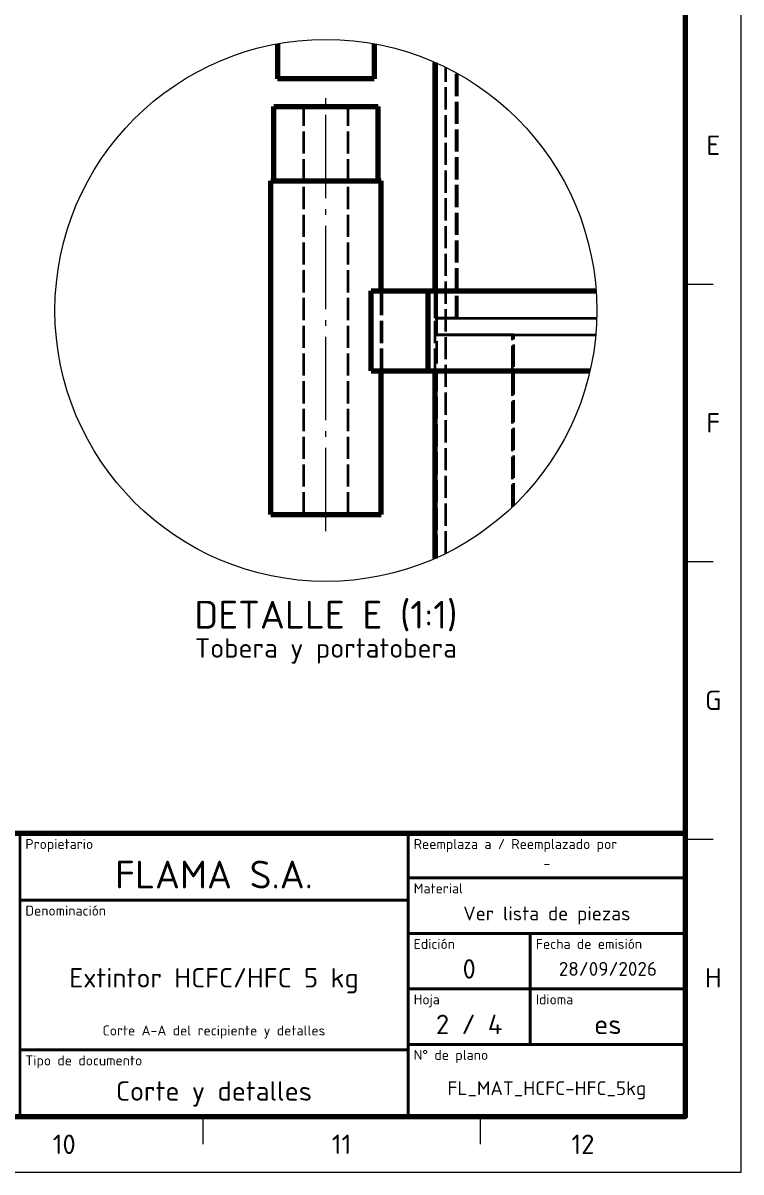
# Model space of a CAD drawing. Header units: millimetres. Extents: x 0 to 2382, y 0 to 420.
# Drawn here: x 1118.6 to 1248, y 0 to 207 of the extents above; entities that cross this region are included whole.
import ezdxf
from ezdxf.enums import TextEntityAlignment as Align

# ---------------------------------------------------------------- set-up
doc = ezdxf.new("R2010")
doc.units = ezdxf.units.MM
doc.linetypes.add('IRAM-E-TRAZOS', pattern=[5, 4, -1])
doc.linetypes.add('IRAM-F-TRAZO-PUNTO', pattern=[20, 15, -2, 1, -2])
for name, color, linetype, lineweight in [('01-VISIBLE', 7, 'CONTINUOUS', 70), ('02-OCULTA', 4, 'IRAM-E-TRAZOS', 35), ('03-EJE', 1, 'IRAM-F-TRAZO-PUNTO', 18), ('06-TEXTO', 7, 'CONTINUOUS', 25), ('07-RECUADRO', 7, 'CONTINUOUS', 70), ('08-FINA', 5, 'CONTINUOUS', 18), ('10-ROTULO', 7, 'CONTINUOUS', 35), ('11-TEXTO-ROTULO', 7, 'CONTINUOUS', 25)]:
    doc.layers.add(name, color=color, linetype=linetype, lineweight=lineweight)
doc.styles.add('ISO3098', font='isocpeur.ttf')

msp = doc.modelspace()

# ---------------------------------------------------------------- linework, layer by layer
at = {"layer": '01-VISIBLE'}
for points in [[(1164.467, 203.299), (1164.467, 197)], [(1181.867, 203.299), (1181.867, 197)], [(1192.867, 158.775), (1192.867, 199.932)], [(1181.867, 197), (1181.355, 197), (1180.843, 197), (1180.331, 197), (1179.82, 197), (1179.308, 197), (1178.796, 197), (1178.284, 197), (1177.773, 197), (1177.261, 197), (1176.749, 197), (1176.237, 197), (1175.725, 197), (1175.214, 197), (1174.702, 197), (1174.19, 197), (1173.678, 197), (1173.167, 197), (1172.655, 197), (1172.143, 197), (1171.631, 197), (1171.12, 197), (1170.608, 197), (1170.096, 197), (1169.584, 197), (1169.073, 197), (1168.561, 197), (1168.049, 197), (1167.537, 197), (1167.025, 197), (1166.514, 197), (1166.002, 197), (1165.49, 197), (1164.978, 197), (1164.467, 197)], [(1163.767, 192), (1164.275, 192), (1164.783, 192), (1165.291, 192), (1165.799, 192), (1166.307, 192), (1166.815, 192), (1167.323, 192), (1167.832, 192), (1168.34, 192), (1168.848, 192), (1169.356, 192), (1169.864, 192), (1170.372, 192), (1170.88, 192), (1171.388, 192), (1171.896, 192), (1172.405, 192), (1172.913, 192), (1173.421, 192), (1173.929, 192), (1174.437, 192), (1174.945, 192), (1175.453, 192), (1175.961, 192), (1176.469, 192), (1176.977, 192), (1177.486, 192), (1177.994, 192), (1178.502, 192), (1179.01, 192), (1179.518, 192), (1180.026, 192), (1180.534, 192), (1181.042, 192), (1181.55, 192), (1182.059, 192), (1182.567, 192)], [(1163.767, 178.6), (1163.767, 192)], [(1182.567, 178.6), (1182.567, 192)], [(1163.217, 178.6), (1163.727, 178.6), (1164.237, 178.6), (1164.747, 178.6), (1165.258, 178.6), (1165.768, 178.6), (1166.278, 178.6), (1166.788, 178.6), (1167.299, 178.6), (1167.809, 178.6), (1168.319, 178.6), (1168.829, 178.6), (1169.34, 178.6), (1169.85, 178.6), (1170.36, 178.6), (1170.871, 178.6), (1171.381, 178.6), (1171.891, 178.6), (1172.401, 178.6), (1172.912, 178.6), (1173.422, 178.6), (1173.932, 178.6), (1174.442, 178.6), (1174.953, 178.6), (1175.463, 178.6), (1175.973, 178.6), (1176.483, 178.6), (1176.994, 178.6), (1177.504, 178.6), (1178.014, 178.6), (1178.524, 178.6), (1179.035, 178.6), (1179.545, 178.6), (1180.055, 178.6), (1180.565, 178.6), (1181.076, 178.6), (1181.586, 178.6), (1182.096, 178.6), (1182.606, 178.6), (1183.117, 178.6)], [(1163.217, 118.5), (1163.217, 178.6)], [(1183.117, 158.775), (1183.117, 178.6)], [(1181.353, 158.775), (1191.597, 158.775)], [(1181.353, 144.375), (1181.353, 158.775)], [(1191.597, 158.775), (1192.098, 158.775), (1192.599, 158.775), (1193.1, 158.775), (1193.602, 158.775), (1194.103, 158.775), (1194.604, 158.775), (1195.105, 158.775), (1195.606, 158.775), (1196.108, 158.775), (1196.609, 158.775), (1197.11, 158.775), (1197.611, 158.775), (1198.112, 158.775), (1198.613, 158.775), (1199.115, 158.775), (1199.616, 158.775), (1200.117, 158.775), (1200.618, 158.775), (1201.119, 158.775), (1201.621, 158.775), (1202.122, 158.775), (1202.623, 158.775), (1203.124, 158.775), (1203.625, 158.775), (1204.127, 158.775), (1204.628, 158.775), (1205.129, 158.775), (1205.63, 158.775), (1206.131, 158.775), (1206.632, 158.775), (1207.134, 158.775), (1207.635, 158.775), (1208.136, 158.775), (1208.637, 158.775), (1209.138, 158.775), (1209.64, 158.775), (1210.141, 158.775), (1210.642, 158.775), (1211.143, 158.775), (1211.644, 158.775), (1212.145, 158.775), (1212.647, 158.775), (1213.148, 158.775), (1213.649, 158.775), (1214.15, 158.775), (1214.651, 158.775), (1215.153, 158.775), (1215.654, 158.775), (1216.155, 158.775), (1216.656, 158.775), (1217.157, 158.775), (1217.659, 158.775), (1218.16, 158.775), (1218.661, 158.775), (1219.162, 158.775), (1219.663, 158.775), (1220.164, 158.775), (1220.666, 158.775), (1221.167, 158.775), (1221.668, 158.775), (1221.872, 158.775)], [(1191.597, 144.375), (1191.597, 158.775)], [(1181.353, 144.375), (1191.597, 144.375)], [(1183.117, 118.5), (1183.117, 144.375)], [(1191.597, 144.375), (1192.098, 144.375), (1192.599, 144.375), (1193.1, 144.375), (1193.602, 144.375), (1194.103, 144.375), (1194.604, 144.375), (1195.105, 144.375), (1195.606, 144.375), (1196.108, 144.375), (1196.609, 144.375), (1197.11, 144.375), (1197.611, 144.375), (1198.112, 144.375), (1198.613, 144.375), (1199.115, 144.375), (1199.616, 144.375), (1200.117, 144.375), (1200.618, 144.375), (1201.119, 144.375), (1201.621, 144.375), (1202.122, 144.375), (1202.623, 144.375), (1203.124, 144.375), (1203.625, 144.375), (1204.127, 144.375), (1204.628, 144.375), (1205.129, 144.375), (1205.63, 144.375), (1206.131, 144.375), (1206.632, 144.375), (1207.134, 144.375), (1207.635, 144.375), (1208.136, 144.375), (1208.637, 144.375), (1209.138, 144.375), (1209.64, 144.375), (1210.141, 144.375), (1210.642, 144.375), (1211.143, 144.375), (1211.644, 144.375), (1212.145, 144.375), (1212.647, 144.375), (1213.148, 144.375), (1213.649, 144.375), (1214.15, 144.375), (1214.651, 144.375), (1215.153, 144.375), (1215.654, 144.375), (1216.155, 144.375), (1216.656, 144.375), (1217.157, 144.375), (1217.659, 144.375), (1218.16, 144.375), (1218.661, 144.375), (1219.162, 144.375), (1219.663, 144.375), (1220.164, 144.375), (1220.666, 144.375), (1220.772, 144.375)], [(1192.867, 110.568), (1192.867, 144.375)], [(1163.217, 118.5), (1163.727, 118.5), (1164.237, 118.5), (1164.747, 118.5), (1165.258, 118.5), (1165.768, 118.5), (1166.278, 118.5), (1166.788, 118.5), (1167.299, 118.5), (1167.809, 118.5), (1168.319, 118.5), (1168.829, 118.5), (1169.34, 118.5), (1169.85, 118.5), (1170.36, 118.5), (1170.871, 118.5), (1171.381, 118.5), (1171.891, 118.5), (1172.401, 118.5), (1172.912, 118.5), (1173.422, 118.5), (1173.932, 118.5), (1174.442, 118.5), (1174.953, 118.5), (1175.463, 118.5), (1175.973, 118.5), (1176.483, 118.5), (1176.994, 118.5), (1177.504, 118.5), (1178.014, 118.5), (1178.524, 118.5), (1179.035, 118.5), (1179.545, 118.5), (1180.055, 118.5), (1180.565, 118.5), (1181.076, 118.5), (1181.586, 118.5), (1182.096, 118.5), (1182.606, 118.5), (1183.117, 118.5)]]:
    msp.add_lwpolyline(points, dxfattribs=at)
at = {"layer": '02-OCULTA'}
for points in [[(1193.167, 110.703), (1193.167, 199.797)], [(1193.167, 153.857), (1193.167, 199.797)], [(1194.767, 111.457), (1194.767, 199.043)], [(1164.467, 197), (1164.978, 197), (1165.49, 197), (1166.002, 197), (1166.514, 197), (1167.025, 197), (1167.537, 197), (1168.049, 197), (1168.561, 197), (1169.073, 197), (1169.584, 197), (1170.096, 197), (1170.608, 197), (1171.12, 197), (1171.631, 197), (1172.143, 197), (1172.655, 197), (1173.167, 197), (1173.678, 197), (1174.19, 197), (1174.702, 197), (1175.214, 197), (1175.725, 197), (1176.237, 197), (1176.749, 197), (1177.261, 197), (1177.773, 197), (1178.284, 197), (1178.796, 197), (1179.308, 197), (1179.82, 197), (1180.331, 197), (1180.843, 197), (1181.355, 197), (1181.867, 197)], [(1196.626, 153.857), (1196.626, 198.076)], [(1196.911, 153.857), (1196.911, 197.919)], [(1182.567, 192), (1182.059, 192), (1181.55, 192), (1181.042, 192), (1180.534, 192), (1180.026, 192), (1179.518, 192), (1179.01, 192), (1178.502, 192), (1177.994, 192), (1177.486, 192), (1176.977, 192), (1176.469, 192), (1175.961, 192), (1175.453, 192), (1174.945, 192), (1174.437, 192), (1173.929, 192), (1173.421, 192), (1172.913, 192), (1172.405, 192), (1171.896, 192), (1171.388, 192), (1170.88, 192), (1170.372, 192), (1169.864, 192), (1169.356, 192), (1168.848, 192), (1168.34, 192), (1167.832, 192), (1167.323, 192), (1166.815, 192), (1166.307, 192), (1165.799, 192), (1165.291, 192), (1164.783, 192), (1164.275, 192), (1163.767, 192)], [(1177.167, 192), (1176.667, 192), (1176.167, 192), (1175.667, 192), (1175.167, 192), (1174.667, 192), (1174.167, 192), (1173.667, 192), (1173.167, 192), (1172.667, 192), (1172.167, 192), (1171.667, 192), (1171.167, 192), (1170.667, 192), (1170.167, 192), (1169.667, 192), (1169.167, 192)], [(1169.167, 192), (1169.667, 192), (1170.167, 192), (1170.667, 192), (1171.167, 192), (1171.667, 192), (1172.167, 192), (1172.667, 192), (1173.167, 192), (1173.667, 192), (1174.167, 192), (1174.667, 192), (1175.167, 192), (1175.667, 192), (1176.167, 192), (1176.667, 192), (1177.167, 192)], [(1169.167, 118.5), (1169.167, 192)], [(1177.167, 118.5), (1177.167, 192)], [(1183.117, 178.6), (1182.606, 178.6), (1182.096, 178.6), (1181.586, 178.6), (1181.076, 178.6), (1180.565, 178.6), (1180.055, 178.6), (1179.545, 178.6), (1179.035, 178.6), (1178.524, 178.6), (1178.014, 178.6), (1177.504, 178.6), (1176.994, 178.6), (1176.483, 178.6), (1175.973, 178.6), (1175.463, 178.6), (1174.953, 178.6), (1174.442, 178.6), (1173.932, 178.6), (1173.422, 178.6), (1172.912, 178.6), (1172.401, 178.6), (1171.891, 178.6), (1171.381, 178.6), (1170.871, 178.6), (1170.36, 178.6), (1169.85, 178.6), (1169.34, 178.6), (1168.829, 178.6), (1168.319, 178.6), (1167.809, 178.6), (1167.299, 178.6), (1166.788, 178.6), (1166.278, 178.6), (1165.768, 178.6), (1165.258, 178.6), (1164.747, 178.6), (1164.237, 178.6), (1163.727, 178.6), (1163.217, 178.6)], [(1182.567, 178.6), (1182.059, 178.6), (1181.55, 178.6), (1181.042, 178.6), (1180.534, 178.6), (1180.026, 178.6), (1179.518, 178.6), (1179.01, 178.6), (1178.502, 178.6), (1177.994, 178.6), (1177.486, 178.6), (1176.977, 178.6), (1176.469, 178.6), (1175.961, 178.6), (1175.453, 178.6), (1174.945, 178.6), (1174.437, 178.6), (1173.929, 178.6), (1173.421, 178.6), (1172.913, 178.6), (1172.405, 178.6), (1171.896, 178.6), (1171.388, 178.6), (1170.88, 178.6), (1170.372, 178.6), (1169.864, 178.6), (1169.356, 178.6), (1168.848, 178.6), (1168.34, 178.6), (1167.832, 178.6), (1167.323, 178.6), (1166.815, 178.6), (1166.307, 178.6), (1165.799, 178.6), (1165.291, 178.6), (1164.783, 178.6), (1164.275, 178.6), (1163.767, 178.6)], [(1163.767, 178.6), (1164.275, 178.6), (1164.783, 178.6), (1165.291, 178.6), (1165.799, 178.6), (1166.307, 178.6), (1166.815, 178.6), (1167.323, 178.6), (1167.832, 178.6), (1168.34, 178.6), (1168.848, 178.6), (1169.356, 178.6), (1169.864, 178.6), (1170.372, 178.6), (1170.88, 178.6), (1171.388, 178.6), (1171.896, 178.6), (1172.405, 178.6), (1172.913, 178.6), (1173.421, 178.6), (1173.929, 178.6), (1174.437, 178.6), (1174.945, 178.6), (1175.453, 178.6), (1175.961, 178.6), (1176.469, 178.6), (1176.977, 178.6), (1177.486, 178.6), (1177.994, 178.6), (1178.502, 178.6), (1179.01, 178.6), (1179.518, 178.6), (1180.026, 178.6), (1180.534, 178.6), (1181.042, 178.6), (1181.55, 178.6), (1182.059, 178.6), (1182.567, 178.6)], [(1181.353, 144.375), (1181.353, 158.775)], [(1181.353, 158.775), (1181.681, 158.775), (1182.008, 158.775), (1182.335, 158.775), (1182.662, 158.775), (1182.989, 158.775), (1183.317, 158.775)], [(1183.317, 158.775), (1182.989, 158.775), (1182.662, 158.775), (1182.335, 158.775), (1182.008, 158.775), (1181.681, 158.775), (1181.353, 158.775)], [(1181.353, 158.775), (1191.597, 158.775)], [(1183.117, 144.375), (1183.117, 158.775)], [(1183.317, 144.375), (1183.317, 158.775)], [(1191.597, 144.375), (1191.597, 158.775)], [(1221.872, 158.775), (1221.668, 158.775), (1221.167, 158.775), (1220.666, 158.775), (1220.164, 158.775), (1219.663, 158.775), (1219.162, 158.775), (1218.661, 158.775), (1218.16, 158.775), (1217.659, 158.775), (1217.157, 158.775), (1216.656, 158.775), (1216.155, 158.775), (1215.654, 158.775), (1215.153, 158.775), (1214.651, 158.775), (1214.15, 158.775), (1213.649, 158.775), (1213.148, 158.775), (1212.647, 158.775), (1212.145, 158.775), (1211.644, 158.775), (1211.143, 158.775), (1210.642, 158.775), (1210.141, 158.775), (1209.64, 158.775), (1209.138, 158.775), (1208.637, 158.775), (1208.136, 158.775), (1207.635, 158.775), (1207.134, 158.775), (1206.632, 158.775), (1206.131, 158.775), (1205.63, 158.775), (1205.129, 158.775), (1204.628, 158.775), (1204.127, 158.775), (1203.625, 158.775), (1203.124, 158.775), (1202.623, 158.775), (1202.122, 158.775), (1201.621, 158.775), (1201.119, 158.775), (1200.618, 158.775), (1200.117, 158.775), (1199.616, 158.775), (1199.115, 158.775), (1198.613, 158.775), (1198.112, 158.775), (1197.611, 158.775), (1197.11, 158.775), (1196.609, 158.775), (1196.108, 158.775), (1195.606, 158.775), (1195.105, 158.775), (1194.604, 158.775), (1194.103, 158.775), (1193.602, 158.775), (1193.1, 158.775), (1192.599, 158.775), (1192.098, 158.775), (1191.597, 158.775)], [(1221.872, 158.775), (1221.385, 158.775), (1220.885, 158.775), (1220.385, 158.775), (1219.884, 158.775), (1219.384, 158.775), (1218.884, 158.775), (1218.383, 158.775), (1217.883, 158.775), (1217.383, 158.775), (1216.882, 158.775), (1216.382, 158.775), (1215.882, 158.775), (1215.381, 158.775), (1214.881, 158.775), (1214.381, 158.775), (1213.88, 158.775), (1213.38, 158.775), (1212.88, 158.775), (1212.379, 158.775), (1211.879, 158.775), (1211.379, 158.775), (1210.878, 158.775), (1210.378, 158.775), (1209.878, 158.775), (1209.377, 158.775), (1208.877, 158.775), (1208.377, 158.775), (1207.876, 158.775), (1207.376, 158.775), (1206.876, 158.775), (1206.375, 158.775), (1205.875, 158.775), (1205.375, 158.775), (1204.874, 158.775), (1204.374, 158.775), (1203.874, 158.775), (1203.374, 158.775), (1202.873, 158.775), (1202.373, 158.775), (1201.873, 158.775), (1201.372, 158.775), (1200.872, 158.775), (1200.372, 158.775), (1199.871, 158.775), (1199.371, 158.775), (1198.871, 158.775), (1198.37, 158.775), (1197.87, 158.775), (1197.37, 158.775), (1196.869, 158.775), (1196.369, 158.775), (1195.869, 158.775), (1195.368, 158.775), (1194.868, 158.775), (1194.368, 158.775), (1193.867, 158.775), (1193.367, 158.775), (1192.867, 158.775)], [(1192.867, 158.775), (1193.367, 158.775), (1193.867, 158.775), (1194.368, 158.775), (1194.868, 158.775), (1195.368, 158.775), (1195.869, 158.775), (1196.369, 158.775), (1196.869, 158.775), (1197.37, 158.775), (1197.87, 158.775), (1198.37, 158.775), (1198.871, 158.775), (1199.371, 158.775), (1199.871, 158.775), (1200.372, 158.775), (1200.872, 158.775), (1201.372, 158.775), (1201.873, 158.775), (1202.373, 158.775), (1202.873, 158.775), (1203.374, 158.775), (1203.874, 158.775), (1204.374, 158.775), (1204.874, 158.775), (1205.375, 158.775), (1205.875, 158.775), (1206.375, 158.775), (1206.876, 158.775), (1207.376, 158.775), (1207.876, 158.775), (1208.377, 158.775), (1208.877, 158.775), (1209.377, 158.775), (1209.878, 158.775), (1210.378, 158.775), (1210.878, 158.775), (1211.379, 158.775), (1211.879, 158.775), (1212.379, 158.775), (1212.88, 158.775), (1213.38, 158.775), (1213.88, 158.775), (1214.381, 158.775), (1214.881, 158.775), (1215.381, 158.775), (1215.882, 158.775), (1216.382, 158.775), (1216.882, 158.775), (1217.383, 158.775), (1217.883, 158.775), (1218.383, 158.775), (1218.884, 158.775), (1219.384, 158.775), (1219.884, 158.775), (1220.385, 158.775), (1220.885, 158.775), (1221.385, 158.775), (1221.872, 158.775)], [(1192.867, 144.375), (1192.867, 158.775)], [(1192.867, 153.857), (1192.867, 158.775)], [(1196.626, 153.857), (1196.089, 153.857), (1195.552, 153.857), (1195.015, 153.857), (1194.478, 153.857), (1193.941, 153.857), (1193.404, 153.857), (1192.867, 153.857)], [(1192.867, 153.857), (1193.367, 153.857), (1193.867, 153.857), (1194.368, 153.857), (1194.868, 153.857), (1195.368, 153.857), (1195.869, 153.857), (1196.369, 153.857), (1196.869, 153.857), (1197.37, 153.857), (1197.87, 153.857), (1198.37, 153.857), (1198.871, 153.857), (1199.371, 153.857), (1199.871, 153.857), (1200.372, 153.857), (1200.872, 153.857), (1201.372, 153.857), (1201.873, 153.857), (1202.373, 153.857), (1202.873, 153.857), (1203.374, 153.857), (1203.874, 153.857), (1204.374, 153.857), (1204.874, 153.857), (1205.375, 153.857), (1205.875, 153.857), (1206.375, 153.857), (1206.876, 153.857), (1207.376, 153.857), (1207.876, 153.857), (1208.377, 153.857), (1208.877, 153.857), (1209.377, 153.857), (1209.878, 153.857), (1210.378, 153.857), (1210.878, 153.857), (1211.379, 153.857), (1211.879, 153.857), (1212.379, 153.857), (1212.88, 153.857), (1213.38, 153.857), (1213.88, 153.857), (1214.381, 153.857), (1214.881, 153.857), (1215.381, 153.857), (1215.882, 153.857), (1216.382, 153.857), (1216.882, 153.857), (1217.383, 153.857), (1217.883, 153.857), (1218.383, 153.857), (1218.884, 153.857), (1219.384, 153.857), (1219.884, 153.857), (1220.385, 153.857), (1220.885, 153.857), (1221.385, 153.857), (1221.886, 153.857), (1221.978, 153.857)], [(1196.911, 153.857), (1196.376, 153.857), (1195.841, 153.857), (1195.306, 153.857), (1194.771, 153.857), (1194.236, 153.857), (1193.702, 153.857), (1193.167, 153.857)], [(1193.167, 153.857), (1193.667, 153.857), (1194.167, 153.857), (1194.667, 153.857), (1195.167, 153.857), (1195.667, 153.857), (1196.167, 153.857), (1196.667, 153.857), (1197.167, 153.857), (1197.667, 153.857), (1198.167, 153.857), (1198.667, 153.857), (1199.167, 153.857), (1199.667, 153.857), (1200.167, 153.857), (1200.667, 153.857), (1201.167, 153.857), (1201.667, 153.857), (1202.167, 153.857), (1202.667, 153.857), (1203.167, 153.857), (1203.667, 153.857), (1204.167, 153.857), (1204.667, 153.857), (1205.167, 153.857), (1205.667, 153.857), (1206.167, 153.857), (1206.667, 153.857), (1207.167, 153.857), (1207.667, 153.857), (1208.167, 153.857), (1208.667, 153.857), (1209.167, 153.857), (1209.667, 153.857), (1210.167, 153.857), (1210.667, 153.857), (1211.167, 153.857), (1211.667, 153.857), (1212.167, 153.857), (1212.667, 153.857), (1213.167, 153.857), (1213.667, 153.857), (1214.167, 153.857), (1214.667, 153.857), (1215.167, 153.857), (1215.667, 153.857), (1216.167, 153.857), (1216.667, 153.857), (1217.167, 153.857), (1217.667, 153.857), (1218.167, 153.857), (1218.667, 153.857), (1219.167, 153.857), (1219.667, 153.857), (1220.167, 153.857), (1220.667, 153.857), (1221.167, 153.857), (1221.667, 153.857), (1221.978, 153.857)], [(1196.911, 153.857), (1196.626, 153.857)], [(1206.815, 150.857), (1206.298, 150.857), (1205.782, 150.857), (1205.265, 150.857), (1204.749, 150.857), (1204.232, 150.857), (1203.715, 150.857), (1203.199, 150.857), (1202.682, 150.857), (1202.166, 150.857), (1201.649, 150.857), (1201.132, 150.857), (1200.616, 150.857), (1200.099, 150.857), (1199.583, 150.857), (1199.066, 150.857), (1198.549, 150.857), (1198.033, 150.857), (1197.516, 150.857), (1197, 150.857), (1196.483, 150.857), (1195.966, 150.857), (1195.45, 150.857), (1194.933, 150.857), (1194.416, 150.857), (1193.9, 150.857), (1193.383, 150.857), (1192.867, 150.857)], [(1192.867, 150.857), (1193.369, 150.857), (1193.872, 150.857), (1194.374, 150.857), (1194.877, 150.857), (1195.379, 150.857), (1195.882, 150.857), (1196.384, 150.857), (1196.887, 150.857), (1197.389, 150.857), (1197.892, 150.857), (1198.395, 150.857), (1198.897, 150.857), (1199.4, 150.857), (1199.902, 150.857), (1200.405, 150.857), (1200.907, 150.857), (1201.41, 150.857), (1201.912, 150.857), (1202.415, 150.857), (1202.917, 150.857), (1203.42, 150.857), (1203.922, 150.857), (1204.425, 150.857), (1204.927, 150.857), (1205.43, 150.857), (1205.933, 150.857), (1206.435, 150.857), (1206.938, 150.857), (1207.44, 150.857), (1207.943, 150.857), (1208.445, 150.857), (1208.948, 150.857), (1209.45, 150.857), (1209.953, 150.857), (1210.455, 150.857), (1210.958, 150.857), (1211.46, 150.857), (1211.963, 150.857), (1212.465, 150.857), (1212.968, 150.857), (1213.471, 150.857), (1213.973, 150.857), (1214.476, 150.857), (1214.978, 150.857), (1215.481, 150.857), (1215.983, 150.857), (1216.486, 150.857), (1216.988, 150.857), (1217.491, 150.857), (1217.993, 150.857), (1218.496, 150.857), (1218.998, 150.857), (1219.501, 150.857), (1220.003, 150.857), (1220.506, 150.857), (1221.009, 150.857), (1221.511, 150.857), (1221.799, 150.857)], [(1192.867, 144.375), (1192.867, 150.857)], [(1207.061, 150.857), (1206.546, 150.857), (1206.031, 150.857), (1205.517, 150.857), (1205.002, 150.857), (1204.488, 150.857), (1203.973, 150.857), (1203.458, 150.857), (1202.944, 150.857), (1202.429, 150.857), (1201.915, 150.857), (1201.4, 150.857), (1200.886, 150.857), (1200.371, 150.857), (1199.856, 150.857), (1199.342, 150.857), (1198.827, 150.857), (1198.313, 150.857), (1197.798, 150.857), (1197.283, 150.857), (1196.769, 150.857), (1196.254, 150.857), (1195.74, 150.857), (1195.225, 150.857), (1194.71, 150.857), (1194.196, 150.857), (1193.681, 150.857), (1193.167, 150.857)], [(1193.167, 150.857), (1193.667, 150.857), (1194.168, 150.857), (1194.668, 150.857), (1195.169, 150.857), (1195.67, 150.857), (1196.17, 150.857), (1196.671, 150.857), (1197.171, 150.857), (1197.672, 150.857), (1198.172, 150.857), (1198.673, 150.857), (1199.174, 150.857), (1199.674, 150.857), (1200.175, 150.857), (1200.675, 150.857), (1201.176, 150.857), (1201.676, 150.857), (1202.177, 150.857), (1202.678, 150.857), (1203.178, 150.857), (1203.679, 150.857), (1204.179, 150.857), (1204.68, 150.857), (1205.18, 150.857), (1205.681, 150.857), (1206.182, 150.857), (1206.682, 150.857), (1207.183, 150.857), (1207.683, 150.857), (1208.184, 150.857), (1208.684, 150.857), (1209.185, 150.857), (1209.686, 150.857), (1210.186, 150.857), (1210.687, 150.857), (1211.187, 150.857), (1211.688, 150.857), (1212.188, 150.857), (1212.689, 150.857), (1213.189, 150.857), (1213.69, 150.857), (1214.191, 150.857), (1214.691, 150.857), (1215.192, 150.857), (1215.692, 150.857), (1216.193, 150.857), (1216.693, 150.857), (1217.194, 150.857), (1217.695, 150.857), (1218.195, 150.857), (1218.696, 150.857), (1219.196, 150.857), (1219.697, 150.857), (1220.197, 150.857), (1220.698, 150.857), (1221.199, 150.857), (1221.699, 150.857), (1221.799, 150.857)], [(1193.167, 110.703), (1193.167, 150.857)], [(1206.815, 119.86), (1206.815, 150.857)], [(1207.061, 150.857), (1206.815, 150.857)], [(1207.061, 120.099), (1207.061, 150.857)], [(1181.353, 144.375), (1181.681, 144.375), (1182.008, 144.375), (1182.335, 144.375), (1182.662, 144.375), (1182.989, 144.375), (1183.317, 144.375)], [(1183.317, 144.375), (1182.989, 144.375), (1182.662, 144.375), (1182.335, 144.375), (1182.008, 144.375), (1181.681, 144.375), (1181.353, 144.375)], [(1181.353, 144.375), (1191.597, 144.375)], [(1220.772, 144.375), (1220.666, 144.375), (1220.164, 144.375), (1219.663, 144.375), (1219.162, 144.375), (1218.661, 144.375), (1218.16, 144.375), (1217.659, 144.375), (1217.157, 144.375), (1216.656, 144.375), (1216.155, 144.375), (1215.654, 144.375), (1215.153, 144.375), (1214.651, 144.375), (1214.15, 144.375), (1213.649, 144.375), (1213.148, 144.375), (1212.647, 144.375), (1212.145, 144.375), (1211.644, 144.375), (1211.143, 144.375), (1210.642, 144.375), (1210.141, 144.375), (1209.64, 144.375), (1209.138, 144.375), (1208.637, 144.375), (1208.136, 144.375), (1207.635, 144.375), (1207.134, 144.375), (1206.632, 144.375), (1206.131, 144.375), (1205.63, 144.375), (1205.129, 144.375), (1204.628, 144.375), (1204.127, 144.375), (1203.625, 144.375), (1203.124, 144.375), (1202.623, 144.375), (1202.122, 144.375), (1201.621, 144.375), (1201.119, 144.375), (1200.618, 144.375), (1200.117, 144.375), (1199.616, 144.375), (1199.115, 144.375), (1198.613, 144.375), (1198.112, 144.375), (1197.611, 144.375), (1197.11, 144.375), (1196.609, 144.375), (1196.108, 144.375), (1195.606, 144.375), (1195.105, 144.375), (1194.604, 144.375), (1194.103, 144.375), (1193.602, 144.375), (1193.1, 144.375), (1192.599, 144.375), (1192.098, 144.375), (1191.597, 144.375)], [(1220.772, 144.375), (1220.385, 144.375), (1219.884, 144.375), (1219.384, 144.375), (1218.884, 144.375), (1218.383, 144.375), (1217.883, 144.375), (1217.383, 144.375), (1216.882, 144.375), (1216.382, 144.375), (1215.882, 144.375), (1215.381, 144.375), (1214.881, 144.375), (1214.381, 144.375), (1213.88, 144.375), (1213.38, 144.375), (1212.88, 144.375), (1212.379, 144.375), (1211.879, 144.375), (1211.379, 144.375), (1210.878, 144.375), (1210.378, 144.375), (1209.878, 144.375), (1209.377, 144.375), (1208.877, 144.375), (1208.377, 144.375), (1207.876, 144.375), (1207.376, 144.375), (1206.876, 144.375), (1206.375, 144.375), (1205.875, 144.375), (1205.375, 144.375), (1204.874, 144.375), (1204.374, 144.375), (1203.874, 144.375), (1203.374, 144.375), (1202.873, 144.375), (1202.373, 144.375), (1201.873, 144.375), (1201.372, 144.375), (1200.872, 144.375), (1200.372, 144.375), (1199.871, 144.375), (1199.371, 144.375), (1198.871, 144.375), (1198.37, 144.375), (1197.87, 144.375), (1197.37, 144.375), (1196.869, 144.375), (1196.369, 144.375), (1195.869, 144.375), (1195.368, 144.375), (1194.868, 144.375), (1194.368, 144.375), (1193.867, 144.375), (1193.367, 144.375), (1192.867, 144.375)], [(1192.867, 144.375), (1193.367, 144.375), (1193.867, 144.375), (1194.368, 144.375), (1194.868, 144.375), (1195.368, 144.375), (1195.869, 144.375), (1196.369, 144.375), (1196.869, 144.375), (1197.37, 144.375), (1197.87, 144.375), (1198.37, 144.375), (1198.871, 144.375), (1199.371, 144.375), (1199.871, 144.375), (1200.372, 144.375), (1200.872, 144.375), (1201.372, 144.375), (1201.873, 144.375), (1202.373, 144.375), (1202.873, 144.375), (1203.374, 144.375), (1203.874, 144.375), (1204.374, 144.375), (1204.874, 144.375), (1205.375, 144.375), (1205.875, 144.375), (1206.375, 144.375), (1206.876, 144.375), (1207.376, 144.375), (1207.876, 144.375), (1208.377, 144.375), (1208.877, 144.375), (1209.377, 144.375), (1209.878, 144.375), (1210.378, 144.375), (1210.878, 144.375), (1211.379, 144.375), (1211.879, 144.375), (1212.379, 144.375), (1212.88, 144.375), (1213.38, 144.375), (1213.88, 144.375), (1214.381, 144.375), (1214.881, 144.375), (1215.381, 144.375), (1215.882, 144.375), (1216.382, 144.375), (1216.882, 144.375), (1217.383, 144.375), (1217.883, 144.375), (1218.383, 144.375), (1218.884, 144.375), (1219.384, 144.375), (1219.884, 144.375), (1220.385, 144.375), (1220.772, 144.375)], [(1183.117, 118.5), (1182.606, 118.5), (1182.096, 118.5), (1181.586, 118.5), (1181.076, 118.5), (1180.565, 118.5), (1180.055, 118.5), (1179.545, 118.5), (1179.035, 118.5), (1178.524, 118.5), (1178.014, 118.5), (1177.504, 118.5), (1176.994, 118.5), (1176.483, 118.5), (1175.973, 118.5), (1175.463, 118.5), (1174.953, 118.5), (1174.442, 118.5), (1173.932, 118.5), (1173.422, 118.5), (1172.912, 118.5), (1172.401, 118.5), (1171.891, 118.5), (1171.381, 118.5), (1170.871, 118.5), (1170.36, 118.5), (1169.85, 118.5), (1169.34, 118.5), (1168.829, 118.5), (1168.319, 118.5), (1167.809, 118.5), (1167.299, 118.5), (1166.788, 118.5), (1166.278, 118.5), (1165.768, 118.5), (1165.258, 118.5), (1164.747, 118.5), (1164.237, 118.5), (1163.727, 118.5), (1163.217, 118.5)], [(1177.167, 118.5), (1176.667, 118.5), (1176.167, 118.5), (1175.667, 118.5), (1175.167, 118.5), (1174.667, 118.5), (1174.167, 118.5), (1173.667, 118.5), (1173.167, 118.5), (1172.667, 118.5), (1172.167, 118.5), (1171.667, 118.5), (1171.167, 118.5), (1170.667, 118.5), (1170.167, 118.5), (1169.667, 118.5), (1169.167, 118.5)], [(1169.167, 118.5), (1169.667, 118.5), (1170.167, 118.5), (1170.667, 118.5), (1171.167, 118.5), (1171.667, 118.5), (1172.167, 118.5), (1172.667, 118.5), (1173.167, 118.5), (1173.667, 118.5), (1174.167, 118.5), (1174.667, 118.5), (1175.167, 118.5), (1175.667, 118.5), (1176.167, 118.5), (1176.667, 118.5), (1177.167, 118.5)]]:
    msp.add_lwpolyline(points, dxfattribs=at)
at = {"layer": '03-EJE'}
msp.add_lwpolyline([(1173.167, 115.5), (1173.167, 195)], dxfattribs=at)
at = {"layer": '07-RECUADRO'}
for points in [[(679, 10), (1238, 10), (1238, 410), (679, 410)], [(1063, 10), (1238, 10), (1238, 61), (1063, 61)]]:
    msp.add_lwpolyline(points, close=True, dxfattribs=at)
at = {"layer": '08-FINA'}
for p, q in [((1238, 160), (1243, 160)), ((1238, 110), (1243, 110)), ((1238, 60), (1243, 60)), ((1151, 10), (1151, 5)), ((1201, 10), (1201, 5))]:
    msp.add_line(p, q, dxfattribs=at)
msp.add_lwpolyline([(654, 0), (1248, 0), (1248, 420), (654, 420)], close=True, dxfattribs=at)
msp.add_circle((1173.167, 155.25), 48.833, dxfattribs=at)
at = {"layer": '10-ROTULO'}
for points in [[(1118, 49), (1188, 49), (1188, 61), (1118, 61)], [(1188, 53), (1238, 53), (1238, 61), (1188, 61)], [(1188, 43), (1238, 43), (1238, 53), (1188, 53)], [(1118, 22), (1188, 22), (1188, 49), (1118, 49)], [(1188, 33), (1210, 33), (1210, 43), (1188, 43)], [(1210, 33), (1238, 33), (1238, 43), (1210, 43)], [(1188, 23), (1210, 23), (1210, 33), (1188, 33)], [(1210, 23), (1238, 23), (1238, 33), (1210, 33)], [(1188, 10), (1238, 10), (1238, 23), (1188, 23)], [(1118, 10), (1188, 10), (1188, 22), (1118, 22)]]:
    msp.add_lwpolyline(points, close=True, dxfattribs=at)

# ---------------------------------------------------------------- texts
at = {"layer": '06-TEXTO', "style": 'ISO3098'}
for s, height, p in [('E', 3.5, (1243, 185)), ('F', 3.5, (1243, 135)), ('DETALLE E (1:1)', 5, (1173.167, 100.417)), ('Tobera y portatobera', 3.5, (1173.167, 94.417)), ('G', 3.5, (1243, 85)), ('H', 3.5, (1243, 35)), ('10', 3.5, (1126, 5)), ('11', 3.5, (1176, 5)), ('12', 3.5, (1219.5, 5))]:
    msp.add_text(s, height=height, dxfattribs=at).set_placement(p, align=Align.MIDDLE_CENTER)
at = {"layer": '11-TEXTO-ROTULO', "style": 'ISO3098'}
for s, p in [('Propietario', (1119, 60)), ('Reemplaza a / Reemplazado por', (1189, 60)), ('Material', (1189, 52)), ('Denominación', (1119, 48)), ('Edición', (1189, 42)), ('Fecha de emisión', (1211, 42)), ('Hoja', (1189, 32)), ('Idioma', (1211, 32)), ('Tipo de documento', (1119, 21)), ('N° de plano', (1189, 22))]:
    msp.add_text(s, height=1.8, dxfattribs=at).set_placement(p, align=Align.TOP_LEFT)
for s, height, p in [('FLAMA S.A.', 5, (1153, 53.6)), ('-', 1.8, (1213, 55.6)), ('Ver lista de piezas', 2.5, (1213, 46.6)), ('0', 3.5, (1199, 36.6)), ('28/09/2026', 2.5, (1224, 36.6)), ('Extintor HCFC/HFC 5 kg', 3.5, (1153, 35)), ('2 / 4', 3.5, (1199, 26.6)), ('es', 3.5, (1224, 26.6)), ('Corte A-A del recipiente y detalles', 1.8, (1153, 25.5)), ('Corte y detalles', 3.5, (1153, 14.6)), ('FL_MAT_HCFC-HFC_5kg', 2.5, (1213, 15.1))]:
    msp.add_text(s, height=height, dxfattribs=at).set_placement(p, align=Align.MIDDLE_CENTER)

doc.saveas('drawing.dxf')
